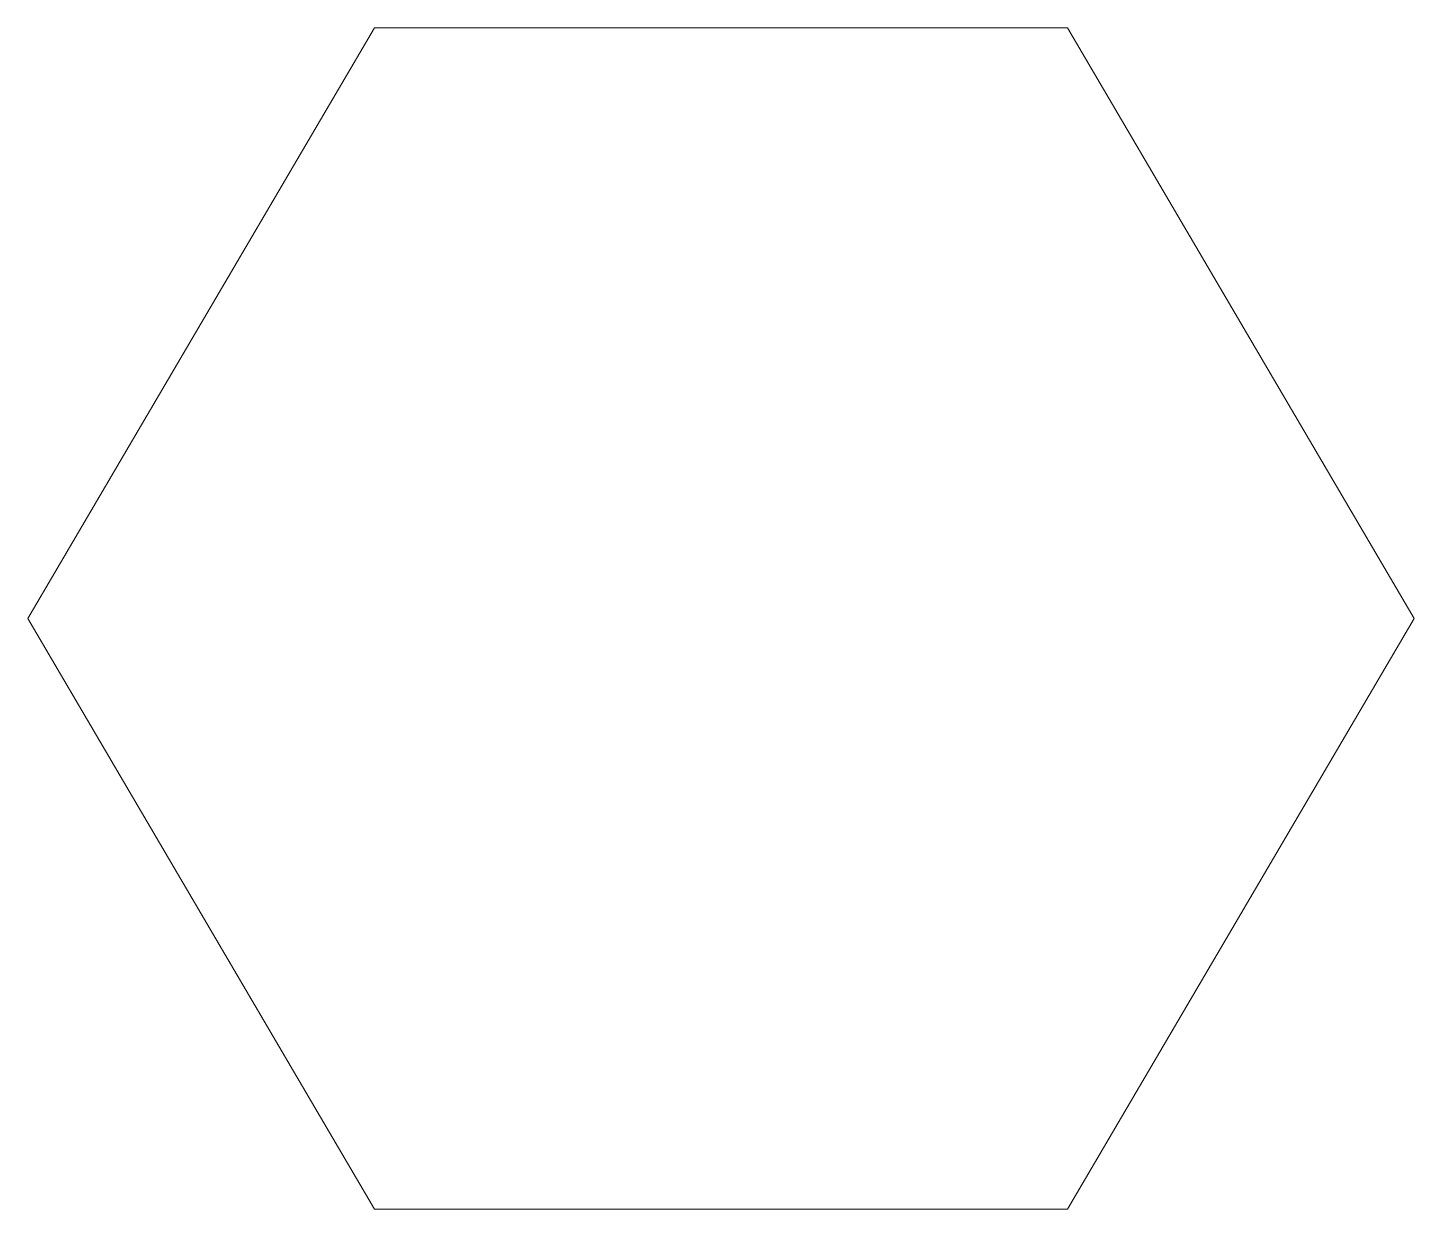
# Model space of a CAD drawing. Header units: inches. Extents: x -9.9 to 10, y -8.4 to 8.5.
import ezdxf

# ---------------------------------------------------------------- set-up
doc = ezdxf.new("R2010")
doc.units = ezdxf.units.IN
doc.header["$MEASUREMENT"] = 0
doc.layers.add('Layer 1', color=7, linetype='Continuous')

msp = doc.modelspace()

# ---------------------------------------------------------------- linework, layer by layer
at = {"layer": 'Layer 1', "color": 240, "lineweight": 9}
msp.add_open_spline([(-4.919, 8.521), (-4.919, 8.521), (0.044, 8.521), (0.044, 8.521), (0.044, 8.521), (0.044, 8.521), (5.007, 8.521), (5.007, 8.521), (5.007, 8.521), (5.007, 8.521), (7.489, 4.293), (7.489, 4.293), (7.489, 4.293), (7.489, 4.293), (9.97, 0.066), (9.97, 0.066), (9.97, 0.066), (9.97, 0.066), (7.489, -4.162), (7.489, -4.162), (7.489, -4.162), (7.489, -4.162), (5.007, -8.389), (5.007, -8.389), (5.007, -8.389), (5.007, -8.389), (0.044, -8.389), (0.044, -8.389), (0.044, -8.389), (0.044, -8.389), (-4.919, -8.389), (-4.919, -8.389), (-4.919, -8.389), (-4.919, -8.389), (-7.401, -4.162), (-7.401, -4.162), (-7.401, -4.162), (-7.401, -4.162), (-9.882, 0.066), (-9.882, 0.066), (-9.882, 0.066), (-9.882, 0.066), (-7.401, 4.293), (-7.401, 4.293), (-7.401, 4.293), (-7.401, 4.293), (-4.919, 8.521), (-4.919, 8.521)], degree=3, knots=[0, 0, 0, 0, 0.076923, 0.076923, 0.076923, 0.076923, 0.153846, 0.153846, 0.153846, 0.153846, 0.230769, 0.230769, 0.230769, 0.230769, 0.307692, 0.307692, 0.307692, 0.307692, 0.384615, 0.384615, 0.384615, 0.384615, 0.461538, 0.461538, 0.461538, 0.461538, 0.538462, 0.538462, 0.538462, 0.538462, 0.615385, 0.615385, 0.615385, 0.615385, 0.692308, 0.692308, 0.692308, 0.692308, 0.769231, 0.769231, 0.769231, 0.769231, 0.846154, 0.846154, 0.846154, 0.846154, 1, 1, 1, 1], dxfattribs=at)

doc.saveas('drawing.dxf')
